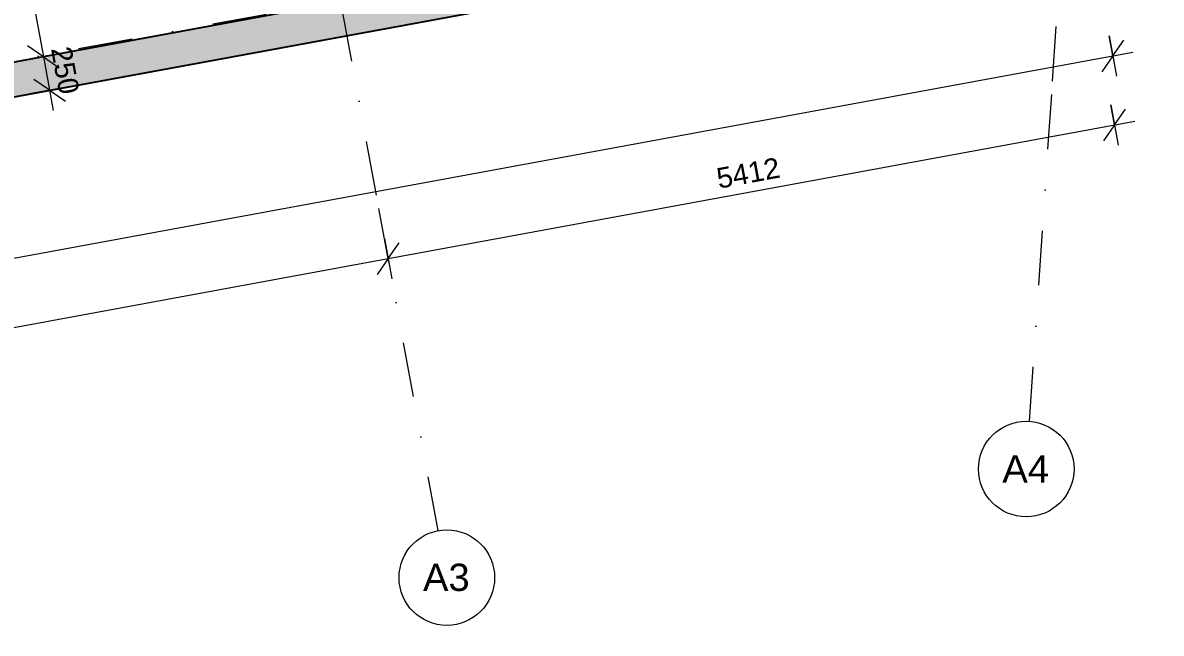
# Model space of a CAD drawing. Header units: millimetres. Extents: x -45523 to 44975, y -3459 to 74573.
# Drawn here: x 13604 to 21945, y -1704 to 2770 of the extents above; entities that cross this region are included whole.
import ezdxf

# ---------------------------------------------------------------- set-up
doc = ezdxf.new("R2010")
doc.units = ezdxf.units.MM
doc.linetypes.add('HA_DashDot_10mm-S3mm', pattern=[1000, 400, -300, 0, -300])
for name, color, linetype, lineweight in [('A-____-____-DIMS', 9, 'Continuous', 5), ('A-____-____-DIMS-100', 9, 'Continuous', 5), ('A-WALL-____-MCUT', 9, 'Continuous', 9), ('A-WALL-____-PATT', 9, 'Continuous', 25), ('S-GRID-____-IDEN', 9, 'Continuous', 9), ('S-GRID-____-OTLN', 9, 'Continuous', 5)]:
    doc.layers.add(name, color=color, linetype=linetype, lineweight=lineweight)
doc.styles.add('Arial_1', font='arial.ttf', dxfattribs={"height": 200})
doc.styles.add('Arial_2', font='arial.ttf', dxfattribs={"height": 150})
doc.dimstyles.new('Inner_Dimensions', dxfattribs={"dimscale": 304.8, "dimtxt": 153.03891, "dimasz": 0.656168, "dimexe": 0.492126, "dimexo": 0.0625, "dimgap": 0.065617, "dimtad": 1, "dimdec": 0, "dimzin": 0, "dimdsep": 46, "dimtxsty": 'Arial_2', "dimblk1": 'OBLIQUE', "dimblk2": 'OBLIQUE', "dimsah": 1, "dimcen": 0.09, "dimdle": 0.492126, "dimazin": 0, "dimtfac": 1, "dimtdec": 4, "dimtix": 1, "dimtmove": 0, "dimatfit": 3, "dimfxl": 0.492126, "dimfxlon": 1, "dimtvp": 1, "dimtolj": 1, "dimtzin": 0, "dimlwd": 9, "dimlwe": 9, "dimarcsym": 2})
doc.dimstyles.new('Inner_Dimensions_3', dxfattribs={"dimscale": 304.8, "dimtxt": 153.03891, "dimasz": 0.656168, "dimexe": 0.492126, "dimexo": 0.0625, "dimgap": 0.065617, "dimtad": 1, "dimdec": 0, "dimzin": 0, "dimdsep": 46, "dimtxsty": 'Arial_2', "dimblk1": 'OBLIQUE', "dimblk2": 'OBLIQUE', "dimsah": 1, "dimcen": 0.09, "dimdle": 0.492126, "dimazin": 0, "dimtfac": 1, "dimtdec": 4, "dimtix": 1, "dimtmove": 0, "dimatfit": 3, "dimfxl": 0.492126, "dimfxlon": 1, "dimtvp": 1, "dimtolj": 1, "dimtzin": 0, "dimlwd": 9, "dimlwe": 9, "dimarcsym": 2})

# ---------------------------------------------------------------- blocks, each defined once
blk = doc.blocks.new('Grid - Radius 3_5mm-353793-1PP_GARAZ')
at = {"layer": 'S-GRID-____-IDEN'}
blk.add_circle((0, 0), 3.5, dxfattribs=at)
blk = doc.blocks.new('DIMBLOCK295-1PP_GARAZ')
at = {"layer": 'A-____-____-DIMS-100', "lineweight": 9}
for p, q in [((15737, 3441.5), (15791.3, 3146.5)), ((15764.2, 3294), (15737, 3441.5)), ((15764.2, 3294), (15844.4, 3410.5)), ((12803.9, 2749.3), (15764.2, 3294)), ((15764.2, 3294), (15683.9, 3177.6)), ((12776.7, 2896.8), (12831, 2601.7)), ((12803.9, 2749.3), (12776.7, 2896.8)), ((12803.9, 2749.3), (12884.1, 2865.7)), ((12803.9, 2749.3), (12723.6, 2632.8))]:
    blk.add_line(p, q, dxfattribs=at)
at = {"layer": 'A-____-____-DIMS-100', "color": 0, "lineweight": 9, "insert": (14018.2, 3191.1), "char_height": 150, "width": 553.765, "attachment_point": 1, "rotation": 10.42709, "line_spacing_factor": 0.941778, "style": 'Arial_2'}
blk.add_mtext('3010', dxfattribs=at)
blk = doc.blocks.new('_Oblique')
at = {"color": 0, "linetype": 'ByBlock', "lineweight": -2}
blk.add_line((-0.5, -0.5), (0.5, 0.5), dxfattribs=at)
blk = doc.blocks.new('DIMBLOCK333-1PP_GARAZ')
at = {"layer": 'A-____-____-DIMS-100', "lineweight": 9}
for p, q in [((13322.6, 4871.6), (13206.1, 4951.9)), ((13470.1, 4898.8), (13175, 4844.5)), ((13322.6, 4871.6), (13470.1, 4898.8)), ((13322.6, 4871.6), (13755.1, 2521.1)), ((13322.6, 4871.6), (13439, 4791.4)), ((13755.1, 2521.1), (13638.7, 2601.3)), ((13902.6, 2548.2), (13607.6, 2493.9)), ((13755.1, 2521.1), (13902.6, 2548.2)), ((13755.1, 2521.1), (13871.6, 2440.8))]:
    blk.add_line(p, q, dxfattribs=at)
at = {"layer": 'A-____-____-DIMS-100', "color": 0, "lineweight": 9, "insert": (13708.3, 3962.1), "char_height": 150, "width": 553.765, "attachment_point": 1, "rotation": 280.42709, "line_spacing_factor": 0.941778, "style": 'Arial_2'}
blk.add_mtext('2390', dxfattribs=at)
blk = doc.blocks.new('DIMBLOCK334-1PP_GARAZ')
at = {"layer": 'A-____-____-DIMS-100', "lineweight": 9}
for p, q in [((13755.1, 2521.1), (13638.7, 2601.3)), ((13902.6, 2548.2), (13607.6, 2493.9)), ((13755.1, 2521.1), (13902.6, 2548.2)), ((13755.1, 2521.1), (13827.5, 2127.7)), ((13755.1, 2521.1), (13871.6, 2440.8)), ((13800.4, 2275.2), (13683.9, 2355.5)), ((13947.9, 2302.4), (13652.8, 2248.1)), ((13800.4, 2275.2), (13947.9, 2302.4)), ((13800.4, 2275.2), (13916.8, 2195))]:
    blk.add_line(p, q, dxfattribs=at)
at = {"layer": 'A-____-____-DIMS-100', "color": 0, "lineweight": 9, "insert": (13957.6, 2607.2), "char_height": 150, "width": 415.324, "attachment_point": 1, "rotation": 280.42709, "line_spacing_factor": 0.941778, "style": 'Arial_2'}
blk.add_mtext('250', dxfattribs=at)
blk = doc.blocks.new('DIMBLOCK548-1PP_GARAZ')
at = {"layer": 'A-____-____-DIMS-100', "lineweight": 9}
for p, q in [((16253.1, 1189.4), (16307.4, 894.3)), ((16280.3, 1041.8), (16253.1, 1189.4)), ((16280.3, 1041.8), (16360.5, 1158.3)), ((8314.1, -424.1), (16280.3, 1041.8)), ((16280.3, 1041.8), (16200, 925.4)), ((8286.9, -276.6), (8341.2, -571.7)), ((8314.1, -424.1), (8286.9, -276.6)), ((8314.1, -424.1), (8394.3, -307.7)), ((8314.1, -424.1), (8233.8, -540.6))]:
    blk.add_line(p, q, dxfattribs=at)
at = {"layer": 'A-____-____-DIMS-100', "color": 0, "lineweight": 9, "insert": (12031.4, 478.3), "char_height": 150, "width": 553.765, "attachment_point": 1, "rotation": 10.42709, "line_spacing_factor": 0.941778, "style": 'Arial_2'}
blk.add_mtext('8100', dxfattribs=at)
blk = doc.blocks.new('DIMBLOCK549-1PP_GARAZ')
at = {"layer": 'A-____-____-DIMS-100', "lineweight": 9}
for p, q in [((21576.1, 2168.9), (21630.4, 1873.9)), ((21603.2, 2021.4), (21576.1, 2168.9)), ((21603.2, 2021.4), (21683.5, 2137.8)), ((16280.3, 1041.8), (21750.7, 2048.5)), ((21603.2, 2021.4), (21523, 1904.9)), ((16253.1, 1189.4), (16307.4, 894.3)), ((16280.3, 1041.8), (16253.1, 1189.4)), ((16280.3, 1041.8), (16360.5, 1158.3)), ((16280.3, 1041.8), (16200, 925.4))]:
    blk.add_line(p, q, dxfattribs=at)
at = {"layer": 'A-____-____-DIMS-100', "color": 0, "lineweight": 9, "insert": (18676, 1701), "char_height": 150, "width": 553.765, "attachment_point": 1, "rotation": 10.42709, "line_spacing_factor": 0.941778, "style": 'Arial_2'}
blk.add_mtext('5412', dxfattribs=at)
blk = doc.blocks.new('DIMBLOCK550-1PP_GARAZ')
at = {"layer": 'A-____-____-DIMS-100', "lineweight": 9}
for p, q in [((21562.4, 2674.8), (21616.7, 2379.7)), ((21589.6, 2527.3), (21562.4, 2674.8)), ((21589.6, 2527.3), (21669.8, 2643.7)), ((-145.9, -1472.6), (21737.1, 2554.4)), ((21589.6, 2527.3), (21509.3, 2410.8)), ((-25.5, -1297.9), (28.8, -1592.9)), ((1.6, -1445.4), (-25.5, -1297.9)), ((1.6, -1445.4), (81.9, -1329)), ((1.6, -1445.4), (-78.6, -1561.9))]:
    blk.add_line(p, q, dxfattribs=at)
at = {"layer": 'A-____-____-DIMS-100', "color": 0, "lineweight": 9, "insert": (10473.1, 699.9), "char_height": 150, "width": 692.207, "attachment_point": 1, "rotation": 10.42709, "line_spacing_factor": 0.941778, "style": 'Arial_2'}
blk.add_mtext('21950', dxfattribs=at)

msp = doc.modelspace()

# ---------------------------------------------------------------- hatches: boundary and pattern name
at = {"layer": 'A-WALL-____-PATT', "lineweight": 9}
msp.add_hatch(color=256, dxfattribs=at).paths.add_polyline_path([(-208.7, -302.8), (21379.3, 3669.9), (21396.8, 3927.3), (-253.9, -56.9)])

# ---------------------------------------------------------------- linework, layer by layer
at = {"layer": 'A-WALL-____-MCUT', "lineweight": 25}
for p, q in [((-208.7, -302.8), (21379.3, 3669.9)), ((15835.9, 2904), (11154.5, 2042.5))]:
    msp.add_line(p, q, dxfattribs=at)
at = {"layer": 'S-GRID-____-OTLN', "linetype": 'HA_DashDot_10mm-S3mm', "lineweight": 9}
for p, q in [((21148.9, 2342.8), (22095.9, 16295.3)), ((16194.8, 1506.2), (13619, 15503.8)), ((24241.2, 4460.9), (-1554.1, -286)), ((20979.6, -151.5), (21148.9, 2342.8)), ((16647.3, -952.5), (16194.8, 1506.2))]:
    msp.add_line(p, q, dxfattribs=at)

# ---------------------------------------------------------------- block references
at = {"layer": 'S-GRID-____-IDEN'}
for p, xscale, yscale, zscale, rotation in [((20955.9, -500.7), 99.99999999999994, 99.99999999999994, 99.99999999999994, 356.1171574003677), ((16710.6, -1296.7), 99.99999999999991, 99.99999999999991, 99.99999999999991, 10.4270886610821)]:
    msp.add_blockref('Grid - Radius 3_5mm-353793-1PP_GARAZ', p, dxfattribs=dict(at, xscale=xscale, yscale=yscale, zscale=zscale, rotation=rotation))

# ---------------------------------------------------------------- texts
at = {"layer": 'S-GRID-____-IDEN', "lineweight": 5, "char_height": 200, "width": 424.894, "attachment_point": 1, "style": 'Arial_1'}
for s, insert in [('A4', (20781, -399.5)), ('A3', (16536.3, -1194.6))]:
    msp.add_mtext(s, dxfattribs=dict(at, insert=insert))

# ---------------------------------------------------------------- dimensions: what is measured, and where the dimension line sits
at = {"layer": 'A-____-____-DIMS', "lineweight": 9}
for base, p1, p2, angle, dimstyle, override, picture, middle in [((13755.1, 2521.1), (13470.1, 4898.8), (13902.6, 2548.2), 280.42709, 'Inner_Dimensions', {"dimpost": '<>', "dimfxl": 2390}, 'DIMBLOCK333-1PP_GARAZ', (13633.9, 3713.8)), ((15764.2, 3294), (12776.7, 2896.8), (15737, 3441.5), 10.42709, 'Inner_Dimensions', {"dimpost": '<>', "dimfxl": 3010}, 'DIMBLOCK295-1PP_GARAZ', (14266.5, 3116.7)), ((21589.6, 2527.3), (-25.5, -1297.9), (21562.4, 2674.8), 10.42709, 'Inner_Dimensions_3', {"dimpost": '<>', "dimfxl": 21950.45763}, 'DIMBLOCK550-1PP_GARAZ', (10778.1, 635.9)), ((13800.4, 2275.2), (13902.6, 2548.2), (13947.9, 2302.4), 280.42709, 'Inner_Dimensions', {"dimpost": '<>', "dimfxl": 250}, 'DIMBLOCK334-1PP_GARAZ', (13872.7, 2415.6)), ((21603.2, 2021.4), (16253.1, 1189.4), (21576.1, 2168.9), 10.42709, 'Inner_Dimensions_3', {"dimpost": '<>', "dimfxl": 5412.295912}, 'DIMBLOCK549-1PP_GARAZ', (18924.3, 1626.6)), ((16280.3, 1041.8), (8286.9, -276.6), (16253.1, 1189.4), 10.42709, 'Inner_Dimensions_3', {"dimpost": '<>', "dimfxl": 8100}, 'DIMBLOCK548-1PP_GARAZ', (12279.7, 403.8))]:
    dim = msp.add_linear_dim(base=base, p1=p1, p2=p2, angle=angle, dimstyle=dimstyle, override=override, dxfattribs=at)
    dim.commit()
    dim.dimension.update_dxf_attribs({"geometry": picture, "text_midpoint": middle})

doc.saveas('drawing.dxf')
